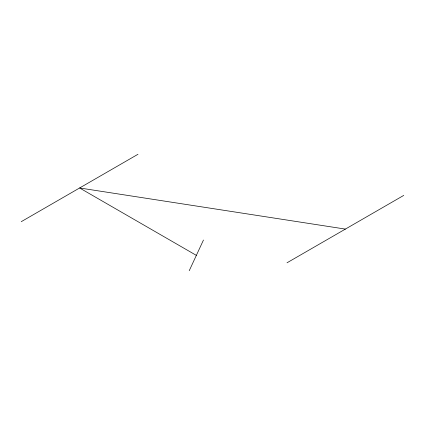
<?xml version="1.0" encoding="UTF-8"?>
<svg xmlns="http://www.w3.org/2000/svg" width="425" height="425" viewBox="0 0 425 425"><rect width="100%" height="100%" fill="white"/><g stroke="black" fill="none" stroke-linecap="round" stroke-linejoin="round"><path stroke-width="0.64" d="M189.226 270.72L203.469 240.029M21.25 221.675L137.982 154.28M287.018 262.788L403.75 195.394M345.382 229.091L79.618 187.977L196.35 255.372"/></g></svg>
